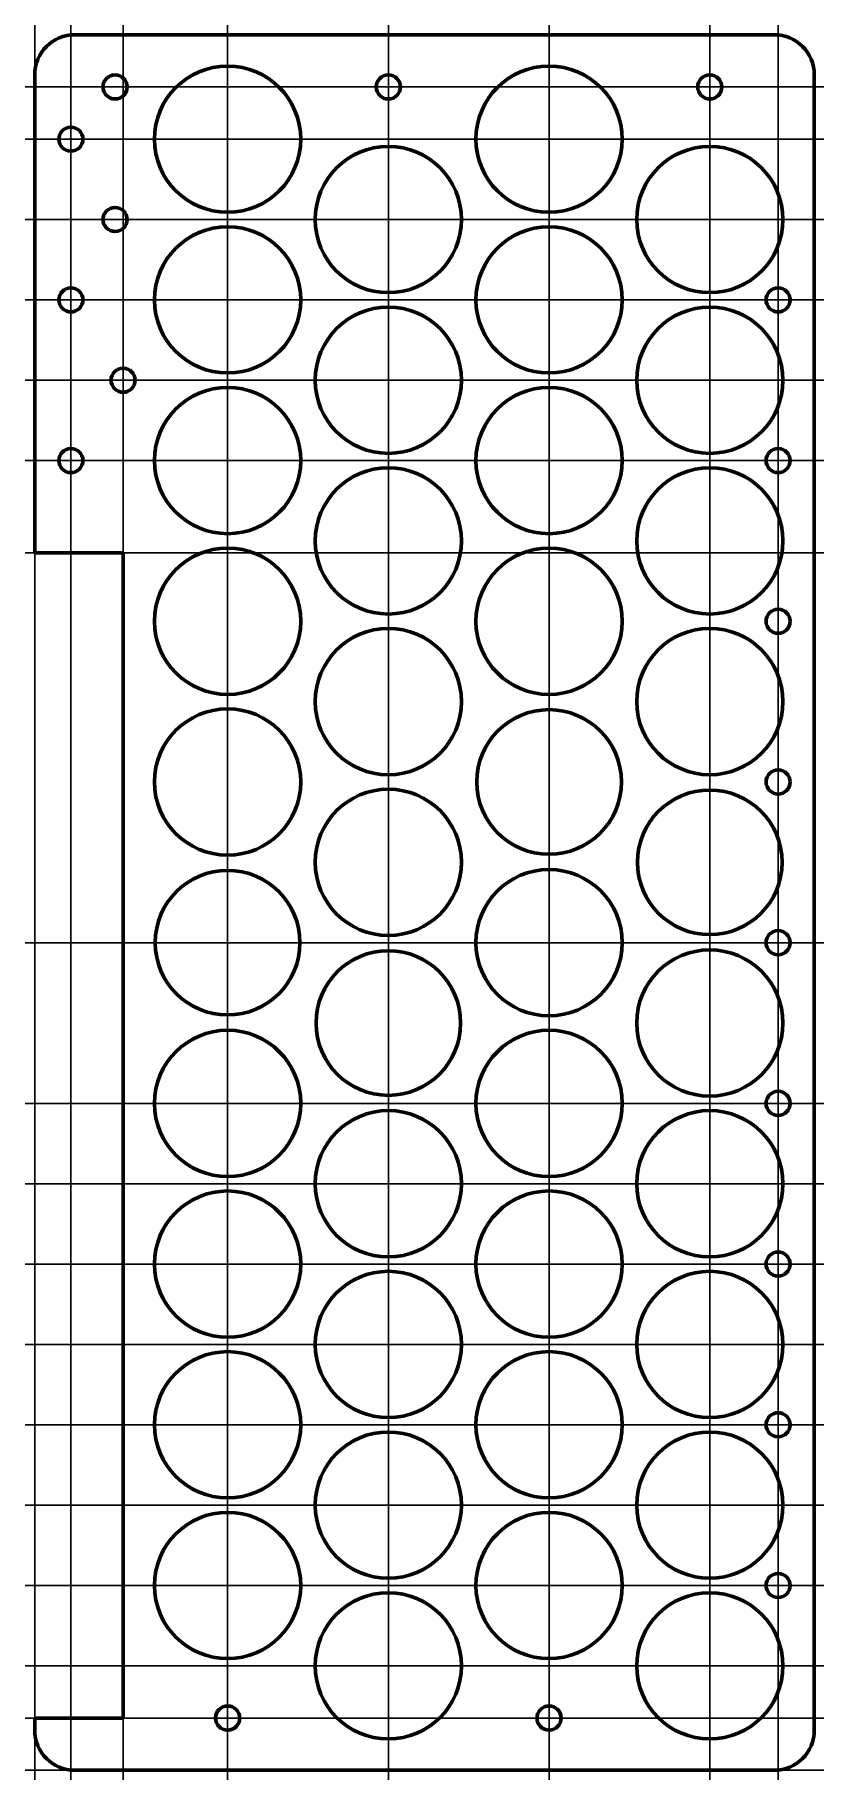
# Model space of a CAD drawing. Header units: millimetres. Extents: x 0 to 97, y 0 to 216.
import ezdxf

# ---------------------------------------------------------------- set-up
doc = ezdxf.new("R2010")
doc.units = ezdxf.units.MM
doc.linetypes.add('K5LT_BASIC', pattern=[0])

msp = doc.modelspace()

# ---------------------------------------------------------------- linework, layer by layer
at = {"color": 5, "linetype": 'K5LT_BASIC', "lineweight": 60, "true_color": 0x0000ff}
for p, q in [((5, 216), (92, 216)), ((0, 151.5), (0, 211)), ((97, 211), (97, 5)), ((0, 151.5), (11, 151.5)), ((11, 151.5), (11, 6.5)), ((0, 5), (0, 6.5)), ((0, 6.5), (11, 6.5)), ((92, 0), (5, 0))]:
    msp.add_line(p, q, dxfattribs=at)
at = {"color": 9, "true_color": 0xdca5c1}
for p, direction in [((0, 0), (0, -1)), ((4.5, 183), (0, 1)), ((11, 57.9), (0, 1)), ((24, 23), (0, 1)), ((44, 193), (0, 1)), ((64, 23), (0, 1)), ((84, 153), (0, 1)), ((92.5, -13.45), (0, 1)), ((34.5, 209.5), (1, 0)), ((64, 203), (1, 0)), ((84, 193), (1, 0)), ((64, 183), (1, 0)), ((4.5, 183), (1, 0)), ((4.5, 183), (1, 0)), ((-21.73, 173), (1, 0)), ((-14.42, 163), (1, 0)), ((11, 151.5), (1, 0)), ((64, 103), (1, 0)), ((64, 83), (1, 0)), ((84, 73), (1, 0)), ((64, 63), (1, 0)), ((84, 53), (1, 0)), ((64, 43), (1, 0)), ((84, 33), (1, 0)), ((64, 23), (1, 0)), ((84, 13), (1, 0)), ((88, 6.5), (1, 0)), ((0, 0), (1, 0))]:
    msp.add_xline(p, direction, dxfattribs=at)
at = {"color": 5, "linetype": 'K5LT_BASIC', "lineweight": 60, "true_color": 0x0000ff}
for centre, radius in [((24, 203), 9.1), ((64, 203), 9.1), ((10, 209.5), 1.5), ((44, 209.5), 1.5), ((84, 209.5), 1.5), ((4.5, 203), 1.5), ((44, 193), 9.1), ((84, 193), 9.1), ((10, 193), 1.5), ((24, 183), 9.1), ((64, 183), 9.1), ((4.5, 183), 1.5), ((92.5, 183), 1.5), ((44, 173), 9.1), ((84, 173), 9.1), ((11, 173), 1.5), ((24, 163), 9.1), ((64, 163), 9.1), ((4.5, 163), 1.5), ((92.5, 163), 1.5), ((44, 153), 9.1), ((84, 153), 9.1), ((24, 143), 9.1), ((64, 143), 9.1), ((92.5, 143), 1.5), ((44, 133), 9.1), ((84, 133), 9.1), ((24, 123), 9.1), ((64, 123), 9), ((92.5, 123), 1.5), ((44, 113), 9.1), ((84, 113), 9), ((24, 103), 9), ((64, 103), 9.1), ((92.5, 103), 1.5), ((44, 93), 9), ((84, 93), 9.1), ((24, 83), 9.1), ((64, 83), 9.1), ((92.5, 83), 1.5), ((44, 73), 9.1), ((84, 73), 9.1), ((24, 63), 9.1), ((64, 63), 9.1), ((92.5, 63), 1.5), ((44, 53), 9.1), ((84, 53), 9.1), ((24, 43), 9.1), ((64, 43), 9.1), ((92.5, 43), 1.5), ((44, 33), 9.1), ((84, 33), 9.1), ((24, 23), 9.1), ((64, 23), 9.1), ((92.5, 23), 1.5), ((44, 13), 9.1), ((84, 13), 9.1), ((24, 6.5), 1.5), ((64, 6.5), 1.5)]:
    msp.add_circle(centre, radius, dxfattribs=at)
for centre, start, end in [((5, 211), 90, 180), ((92, 211), 0, 90), ((5, 5), 180, 270), ((92, 5), 270, 0)]:
    msp.add_arc(centre, 5, start, end, dxfattribs=at)

doc.saveas('drawing.dxf')
